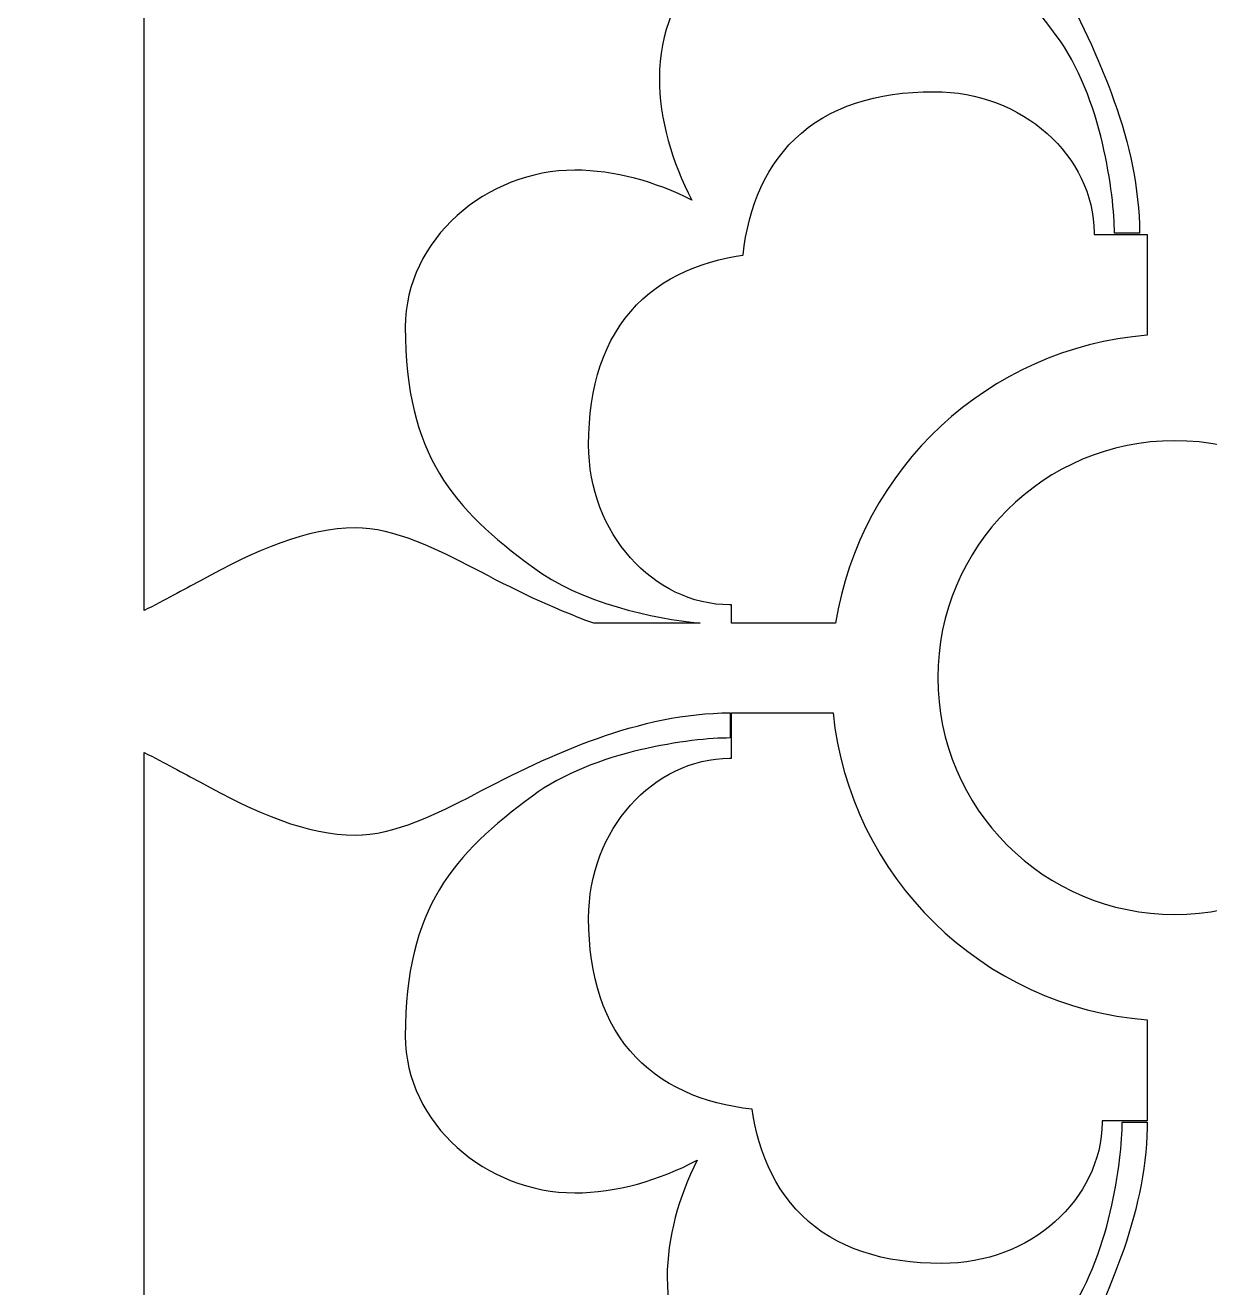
# Model space of a CAD drawing. Header units: centimetres. Extents: x -9.9 to 7.5, y -9.5 to 6.6.
# Drawn here: x 5.596 to 6.441, y -7.767 to -6.866 of the extents above; entities that cross this region are included whole.
import ezdxf

# ---------------------------------------------------------------- set-up
doc = ezdxf.new("R2010")
doc.units = ezdxf.units.CM
doc.header["$MEASUREMENT"] = 0
doc.layers.add('layer 1', color=7, linetype='Continuous')

msp = doc.modelspace()

# ---------------------------------------------------------------- linework, layer by layer
at = {"layer": 'layer 1', "color": 242}
for points, knots in [([(-0.77341, -9.47414), (-0.77341, -9.47414), (-0.77341, 6.55374), (-0.77341, 6.55374), (-0.77341, 6.55374), (-0.77341, 6.55374), (7.53147, 6.55374), (7.53147, 6.55374), (7.53147, 6.55374), (7.53147, 6.55374), (7.53147, -9.47414), (7.53147, -9.47414), (7.53147, -9.47414), (7.53147, -9.47414), (-0.77341, -9.47414), (-0.77341, -9.47414)], [0, 0, 0, 0, 0.2, 0.2, 0.2, 0.2, 0.4, 0.4, 0.4, 0.4, 0.6, 0.6, 0.6, 0.6, 1, 1, 1, 1]), ([(5.68065, -6.10283), (5.68065, -6.10283), (5.68065, -7.28383), (5.68065, -7.28383), (5.68065, -7.28383), (5.69508, -7.27635), (5.70855, -7.26916), (5.72031, -7.26278), (5.72031, -7.26278), (5.76062, -7.24037), (5.79758, -7.22469), (5.83119, -7.22469), (5.83119, -7.22469), (5.85919, -7.22469), (5.89056, -7.24037), (5.91632, -7.25382), (5.91632, -7.25382), (5.94296, -7.26796), (5.97171, -7.2821), (6.00154, -7.2929), (6.00154, -7.2929), (6.00154, -7.2929), (6.07756, -7.2929), (6.07756, -7.2929), (6.07756, -7.2929), (6.0443, -7.2895), (5.99251, -7.27854), (5.95777, -7.25269), (5.95777, -7.25269), (5.90175, -7.21125), (5.86704, -7.17318), (5.86704, -7.08131), (5.86704, -7.08131), (5.86704, -7.01858), (5.92527, -6.96931), (5.98801, -6.96931), (5.98801, -6.96931), (6.0164, -6.96931), (6.0457, -6.97757), (6.07166, -6.99066), (6.07166, -6.99066), (6.05747, -6.9638), (6.04841, -6.93306), (6.04841, -6.90332), (6.04841, -6.90332), (6.04841, -6.84057), (6.09768, -6.78234), (6.16041, -6.78234), (6.16041, -6.78234), (6.25228, -6.78234), (6.29034, -6.81706), (6.33179, -6.87307), (6.33179, -6.87307), (6.36427, -6.91674), (6.37324, -6.98732), (6.37324, -7.01421), (6.37324, -7.01421), (6.37324, -7.01421), (6.39116, -7.01421), (6.39116, -7.01421), (6.39116, -7.01421), (6.39116, -6.95035), (6.36204, -6.88651), (6.33291, -6.83163), (6.33291, -6.83163), (6.31946, -6.80587), (6.30379, -6.7745), (6.30379, -6.74649), (6.30379, -6.74649), (6.30379, -6.72654), (6.30931, -6.70542), (6.31848, -6.68311), (6.31848, -6.68311), (6.31271, -6.66622), (6.30939, -6.65003), (6.30939, -6.63456), (6.30939, -6.63456), (6.30939, -6.60655), (6.32506, -6.57518), (6.33852, -6.54942), (6.33852, -6.54942), (6.36706, -6.49566), (6.39557, -6.4333), (6.39672, -6.37075), (6.39672, -6.37075), (6.39672, -6.37075), (6.39672, -6.36684), (6.39672, -6.36684), (6.39672, -6.36684), (6.39672, -6.36684), (6.37884, -6.36684), (6.37884, -6.36684), (6.37884, -6.36684), (6.37884, -6.39373), (6.36988, -6.46431), (6.33739, -6.50798), (6.33739, -6.50798), (6.29595, -6.564), (6.25787, -6.59871), (6.16601, -6.59871), (6.16601, -6.59871), (6.10328, -6.59871), (6.054, -6.54048), (6.054, -6.47773), (6.054, -6.47773), (6.054, -6.44935), (6.06227, -6.42004), (6.07536, -6.39408), (6.07536, -6.39408), (6.0485, -6.40827), (6.01775, -6.41734), (5.98801, -6.41734), (5.98801, -6.41734), (5.92527, -6.41734), (5.86704, -6.36806), (5.86704, -6.30534), (5.86704, -6.30534), (5.86704, -6.21347), (5.90175, -6.1754), (5.95777, -6.13396), (5.95777, -6.13396), (6.00144, -6.10147), (6.07201, -6.0925), (6.0989, -6.0925), (6.0989, -6.0925), (6.0989, -6.0925), (6.0989, -6.07458), (6.0989, -6.07458), (6.0989, -6.07458), (6.03504, -6.07458), (5.97121, -6.10371), (5.91632, -6.13284), (5.91632, -6.13284), (5.89056, -6.14628), (5.85919, -6.16196), (5.83119, -6.16196), (5.83119, -6.16196), (5.79758, -6.16196), (5.76062, -6.14628), (5.72031, -6.12387), (5.72031, -6.12387), (5.70855, -6.11749), (5.69508, -6.11031), (5.68065, -6.10283)], [0, 0, 0, 0, 0.027027, 0.027027, 0.027027, 0.027027, 0.054054, 0.054054, 0.054054, 0.054054, 0.081081, 0.081081, 0.081081, 0.081081, 0.108108, 0.108108, 0.108108, 0.108108, 0.135135, 0.135135, 0.135135, 0.135135, 0.162162, 0.162162, 0.162162, 0.162162, 0.189189, 0.189189, 0.189189, 0.189189, 0.216216, 0.216216, 0.216216, 0.216216, 0.243243, 0.243243, 0.243243, 0.243243, 0.27027, 0.27027, 0.27027, 0.27027, 0.297297, 0.297297, 0.297297, 0.297297, 0.324324, 0.324324, 0.324324, 0.324324, 0.351351, 0.351351, 0.351351, 0.351351, 0.378378, 0.378378, 0.378378, 0.378378, 0.405405, 0.405405, 0.405405, 0.405405, 0.432432, 0.432432, 0.432432, 0.432432, 0.459459, 0.459459, 0.459459, 0.459459, 0.486486, 0.486486, 0.486486, 0.486486, 0.513514, 0.513514, 0.513514, 0.513514, 0.540541, 0.540541, 0.540541, 0.540541, 0.567568, 0.567568, 0.567568, 0.567568, 0.594595, 0.594595, 0.594595, 0.594595, 0.621622, 0.621622, 0.621622, 0.621622, 0.648649, 0.648649, 0.648649, 0.648649, 0.675676, 0.675676, 0.675676, 0.675676, 0.702703, 0.702703, 0.702703, 0.702703, 0.72973, 0.72973, 0.72973, 0.72973, 0.756757, 0.756757, 0.756757, 0.756757, 0.783784, 0.783784, 0.783784, 0.783784, 0.810811, 0.810811, 0.810811, 0.810811, 0.837838, 0.837838, 0.837838, 0.837838, 0.864865, 0.864865, 0.864865, 0.864865, 0.891892, 0.891892, 0.891892, 0.891892, 0.918919, 0.918919, 0.918919, 0.918919, 0.945946, 0.945946, 0.945946, 0.945946, 1, 1, 1, 1]), ([(6.09988, -7.2929), (6.09988, -7.2929), (6.17419, -7.2929), (6.17419, -7.2929), (6.17419, -7.2929), (6.19177, -7.18223), (6.28341, -7.0962), (6.39672, -7.08721), (6.39672, -7.08721), (6.39672, -7.08721), (6.39672, -7.01518), (6.39672, -7.01518), (6.39672, -7.01518), (6.39672, -7.01518), (6.3588, -7.01518), (6.3588, -7.01518), (6.3588, -7.01518), (6.3588, -7.01518), (6.3588, -7.01381), (6.3588, -7.01381), (6.3588, -7.01381), (6.3588, -7.01381), (6.35866, -7.00908), (6.35866, -7.00908), (6.35866, -7.00908), (6.35866, -7.00908), (6.3582, -7.00401), (6.3582, -7.00401), (6.3582, -7.00401), (6.3582, -7.00401), (6.35745, -6.99899), (6.35745, -6.99899), (6.35745, -6.99899), (6.35745, -6.99899), (6.35642, -6.99403), (6.35642, -6.99403), (6.35642, -6.99403), (6.35642, -6.99403), (6.35511, -6.98917), (6.35511, -6.98917), (6.35511, -6.98917), (6.35511, -6.98917), (6.35354, -6.98439), (6.35354, -6.98439), (6.35354, -6.98439), (6.35354, -6.98439), (6.35171, -6.97971), (6.35171, -6.97971), (6.35171, -6.97971), (6.35171, -6.97971), (6.34964, -6.97513), (6.34964, -6.97513), (6.34964, -6.97513), (6.34964, -6.97513), (6.34733, -6.97066), (6.34733, -6.97066), (6.34733, -6.97066), (6.34733, -6.97066), (6.3448, -6.96632), (6.3448, -6.96632), (6.3448, -6.96632), (6.3448, -6.96632), (6.34205, -6.9621), (6.34205, -6.9621), (6.34205, -6.9621), (6.34205, -6.9621), (6.33909, -6.95801), (6.33909, -6.95801), (6.33909, -6.95801), (6.33909, -6.95801), (6.33592, -6.95406), (6.33592, -6.95406), (6.33592, -6.95406), (6.33592, -6.95406), (6.33255, -6.95025), (6.33255, -6.95025), (6.33255, -6.95025), (6.33255, -6.95025), (6.32899, -6.94659), (6.32899, -6.94659), (6.32899, -6.94659), (6.32899, -6.94659), (6.32524, -6.94307), (6.32524, -6.94307), (6.32524, -6.94307), (6.32524, -6.94307), (6.3213, -6.93973), (6.3213, -6.93973), (6.3213, -6.93973), (6.3213, -6.93973), (6.3172, -6.93654), (6.3172, -6.93654), (6.3172, -6.93654), (6.3172, -6.93654), (6.31292, -6.93353), (6.31292, -6.93353), (6.31292, -6.93353), (6.31292, -6.93353), (6.30848, -6.9307), (6.30848, -6.9307), (6.30848, -6.9307), (6.30848, -6.9307), (6.30388, -6.92806), (6.30388, -6.92806), (6.30388, -6.92806), (6.30388, -6.92806), (6.29912, -6.92561), (6.29912, -6.92561), (6.29912, -6.92561), (6.29912, -6.92561), (6.29422, -6.92335), (6.29422, -6.92335), (6.29422, -6.92335), (6.29422, -6.92335), (6.28917, -6.9213), (6.28917, -6.9213), (6.28917, -6.9213), (6.28917, -6.9213), (6.28398, -6.91947), (6.28398, -6.91947), (6.28398, -6.91947), (6.28398, -6.91947), (6.27867, -6.91786), (6.27867, -6.91786), (6.27867, -6.91786), (6.27867, -6.91786), (6.27323, -6.91648), (6.27323, -6.91648), (6.27323, -6.91648), (6.27323, -6.91648), (6.26768, -6.91533), (6.26768, -6.91533), (6.26768, -6.91533), (6.26768, -6.91533), (6.26201, -6.91443), (6.26201, -6.91443), (6.26201, -6.91443), (6.26201, -6.91443), (6.25624, -6.91378), (6.25624, -6.91378), (6.25624, -6.91378), (6.25624, -6.91378), (6.25038, -6.91339), (6.25038, -6.91339), (6.25038, -6.91339), (6.25038, -6.91339), (6.24451, -6.91325), (6.24451, -6.91325), (6.24451, -6.91325), (6.24451, -6.91325), (6.23677, -6.91338), (6.23677, -6.91338), (6.23677, -6.91338), (6.23677, -6.91338), (6.22931, -6.91375), (6.22931, -6.91375), (6.22931, -6.91375), (6.22931, -6.91375), (6.22204, -6.91438), (6.22204, -6.91438), (6.22204, -6.91438), (6.22204, -6.91438), (6.21495, -6.91525), (6.21495, -6.91525), (6.21495, -6.91525), (6.21495, -6.91525), (6.20805, -6.91639), (6.20805, -6.91639), (6.20805, -6.91639), (6.20805, -6.91639), (6.20133, -6.9178), (6.20133, -6.9178), (6.20133, -6.9178), (6.20133, -6.9178), (6.19479, -6.91947), (6.19479, -6.91947), (6.19479, -6.91947), (6.19479, -6.91947), (6.18845, -6.92141), (6.18845, -6.92141), (6.18845, -6.92141), (6.18845, -6.92141), (6.18229, -6.92363), (6.18229, -6.92363), (6.18229, -6.92363), (6.18229, -6.92363), (6.17633, -6.92614), (6.17633, -6.92614), (6.17633, -6.92614), (6.17633, -6.92614), (6.17058, -6.92892), (6.17058, -6.92892), (6.17058, -6.92892), (6.17058, -6.92892), (6.16504, -6.93198), (6.16504, -6.93198), (6.16504, -6.93198), (6.16504, -6.93198), (6.15973, -6.93532), (6.15973, -6.93532), (6.15973, -6.93532), (6.15973, -6.93532), (6.15465, -6.93893), (6.15465, -6.93893), (6.15465, -6.93893), (6.15465, -6.93893), (6.14982, -6.94281), (6.14982, -6.94281), (6.14982, -6.94281), (6.14982, -6.94281), (6.14526, -6.94693), (6.14526, -6.94693), (6.14526, -6.94693), (6.14526, -6.94693), (6.14095, -6.9513), (6.14095, -6.9513), (6.14095, -6.9513), (6.14095, -6.9513), (6.13692, -6.95588), (6.13692, -6.95588), (6.13692, -6.95588), (6.13692, -6.95588), (6.13316, -6.96068), (6.13316, -6.96068), (6.13316, -6.96068), (6.13316, -6.96068), (6.12969, -6.96567), (6.12969, -6.96567), (6.12969, -6.96567), (6.12969, -6.96567), (6.12649, -6.97083), (6.12649, -6.97083), (6.12649, -6.97083), (6.12649, -6.97083), (6.12356, -6.97616), (6.12356, -6.97616), (6.12356, -6.97616), (6.12356, -6.97616), (6.1209, -6.98163), (6.1209, -6.98163), (6.1209, -6.98163), (6.1209, -6.98163), (6.1185, -6.98724), (6.1185, -6.98724), (6.1185, -6.98724), (6.1185, -6.98724), (6.11634, -6.99297), (6.11634, -6.99297), (6.11634, -6.99297), (6.11634, -6.99297), (6.11443, -6.99883), (6.11443, -6.99883), (6.11443, -6.99883), (6.11443, -6.99883), (6.11274, -7.0048), (6.11274, -7.0048), (6.11274, -7.0048), (6.11274, -7.0048), (6.11128, -7.01088), (6.11128, -7.01088), (6.11128, -7.01088), (6.11128, -7.01088), (6.11003, -7.01706), (6.11003, -7.01706), (6.11003, -7.01706), (6.11003, -7.01706), (6.10898, -7.02335), (6.10898, -7.02335), (6.10898, -7.02335), (6.10898, -7.02335), (6.10813, -7.02973), (6.10813, -7.02973), (6.10813, -7.02973), (6.10813, -7.02973), (6.10811, -7.02992), (6.10811, -7.02992), (6.10811, -7.02992), (6.10811, -7.02992), (6.1033, -7.03068), (6.1033, -7.03068), (6.1033, -7.03068), (6.1033, -7.03068), (6.09704, -7.03189), (6.09704, -7.03189), (6.09704, -7.03189), (6.09704, -7.03189), (6.09088, -7.03331), (6.09088, -7.03331), (6.09088, -7.03331), (6.09088, -7.03331), (6.08484, -7.03496), (6.08484, -7.03496), (6.08484, -7.03496), (6.08484, -7.03496), (6.07891, -7.03684), (6.07891, -7.03684), (6.07891, -7.03684), (6.07891, -7.03684), (6.0731, -7.03896), (6.0731, -7.03896), (6.0731, -7.03896), (6.0731, -7.03896), (6.06741, -7.04133), (6.06741, -7.04133), (6.06741, -7.04133), (6.06741, -7.04133), (6.06186, -7.04396), (6.06186, -7.04396), (6.06186, -7.04396), (6.06186, -7.04396), (6.05647, -7.04686), (6.05647, -7.04686), (6.05647, -7.04686), (6.05647, -7.04686), (6.05123, -7.05004), (6.05123, -7.05004), (6.05123, -7.05004), (6.05123, -7.05004), (6.04617, -7.0535), (6.04617, -7.0535), (6.04617, -7.0535), (6.04617, -7.0535), (6.0413, -7.05724), (6.0413, -7.05724), (6.0413, -7.05724), (6.0413, -7.05724), (6.03664, -7.06126), (6.03664, -7.06126), (6.03664, -7.06126), (6.03664, -7.06126), (6.03221, -7.06556), (6.03221, -7.06556), (6.03221, -7.06556), (6.03221, -7.06556), (6.02801, -7.07013), (6.02801, -7.07013), (6.02801, -7.07013), (6.02801, -7.07013), (6.02407, -7.07497), (6.02407, -7.07497), (6.02407, -7.07497), (6.02407, -7.07497), (6.0204, -7.08006), (6.0204, -7.08006), (6.0204, -7.08006), (6.0204, -7.08006), (6.017, -7.08539), (6.017, -7.08539), (6.017, -7.08539), (6.017, -7.08539), (6.01388, -7.09096), (6.01388, -7.09096), (6.01388, -7.09096), (6.01388, -7.09096), (6.01105, -7.09674), (6.01105, -7.09674), (6.01105, -7.09674), (6.01105, -7.09674), (6.00851, -7.10274), (6.00851, -7.10274), (6.00851, -7.10274), (6.00851, -7.10274), (6.00625, -7.10893), (6.00625, -7.10893), (6.00625, -7.10893), (6.00625, -7.10893), (6.00427, -7.11532), (6.00427, -7.11532), (6.00427, -7.11532), (6.00427, -7.11532), (6.00257, -7.1219), (6.00257, -7.1219), (6.00257, -7.1219), (6.00257, -7.1219), (6.00114, -7.12867), (6.00114, -7.12867), (6.00114, -7.12867), (6.00114, -7.12867), (5.99998, -7.13562), (5.99998, -7.13562), (5.99998, -7.13562), (5.99998, -7.13562), (5.99909, -7.14276), (5.99909, -7.14276), (5.99909, -7.14276), (5.99909, -7.14276), (5.99845, -7.15009), (5.99845, -7.15009), (5.99845, -7.15009), (5.99845, -7.15009), (5.99807, -7.15761), (5.99807, -7.15761), (5.99807, -7.15761), (5.99807, -7.15761), (5.99795, -7.16541), (5.99795, -7.16541), (5.99795, -7.16541), (5.99795, -7.16541), (5.99808, -7.17128), (5.99808, -7.17128), (5.99808, -7.17128), (5.99808, -7.17128), (5.99848, -7.17714), (5.99848, -7.17714), (5.99848, -7.17714), (5.99848, -7.17714), (5.99913, -7.18291), (5.99913, -7.18291), (5.99913, -7.18291), (5.99913, -7.18291), (6.00003, -7.18857), (6.00003, -7.18857), (6.00003, -7.18857), (6.00003, -7.18857), (6.00117, -7.19413), (6.00117, -7.19413), (6.00117, -7.19413), (6.00117, -7.19413), (6.00255, -7.19958), (6.00255, -7.19958), (6.00255, -7.19958), (6.00255, -7.19958), (6.00417, -7.20489), (6.00417, -7.20489), (6.00417, -7.20489), (6.00417, -7.20489), (6.006, -7.21008), (6.006, -7.21008), (6.006, -7.21008), (6.006, -7.21008), (6.00804, -7.21512), (6.00804, -7.21512), (6.00804, -7.21512), (6.00804, -7.21512), (6.01029, -7.22003), (6.01029, -7.22003), (6.01029, -7.22003), (6.01029, -7.22003), (6.01275, -7.22478), (6.01275, -7.22478), (6.01275, -7.22478), (6.01275, -7.22478), (6.01539, -7.22939), (6.01539, -7.22939), (6.01539, -7.22939), (6.01539, -7.22939), (6.01822, -7.23383), (6.01822, -7.23383), (6.01822, -7.23383), (6.01822, -7.23383), (6.02124, -7.23811), (6.02124, -7.23811), (6.02124, -7.23811), (6.02124, -7.23811), (6.02442, -7.24222), (6.02442, -7.24222), (6.02442, -7.24222), (6.02442, -7.24222), (6.02777, -7.24615), (6.02777, -7.24615), (6.02777, -7.24615), (6.02777, -7.24615), (6.03127, -7.2499), (6.03127, -7.2499), (6.03127, -7.2499), (6.03127, -7.2499), (6.03493, -7.25346), (6.03493, -7.25346), (6.03493, -7.25346), (6.03493, -7.25346), (6.03875, -7.25683), (6.03875, -7.25683), (6.03875, -7.25683), (6.03875, -7.25683), (6.0427, -7.26), (6.0427, -7.26), (6.0427, -7.26), (6.0427, -7.26), (6.04679, -7.26297), (6.04679, -7.26297), (6.04679, -7.26297), (6.04679, -7.26297), (6.05101, -7.26572), (6.05101, -7.26572), (6.05101, -7.26572), (6.05101, -7.26572), (6.05536, -7.26826), (6.05536, -7.26826), (6.05536, -7.26826), (6.05536, -7.26826), (6.05982, -7.27056), (6.05982, -7.27056), (6.05982, -7.27056), (6.05982, -7.27056), (6.06439, -7.27263), (6.06439, -7.27263), (6.06439, -7.27263), (6.06439, -7.27263), (6.06907, -7.27445), (6.06907, -7.27445), (6.06907, -7.27445), (6.06907, -7.27445), (6.07386, -7.27603), (6.07386, -7.27603), (6.07386, -7.27603), (6.07386, -7.27603), (6.07873, -7.27733), (6.07873, -7.27733), (6.07873, -7.27733), (6.07873, -7.27733), (6.08368, -7.27837), (6.08368, -7.27837), (6.08368, -7.27837), (6.08368, -7.27837), (6.0887, -7.27912), (6.0887, -7.27912), (6.0887, -7.27912), (6.0887, -7.27912), (6.09378, -7.27958), (6.09378, -7.27958), (6.09378, -7.27958), (6.09378, -7.27958), (6.09851, -7.27972), (6.09851, -7.27972), (6.09851, -7.27972), (6.09851, -7.27972), (6.09988, -7.27972), (6.09988, -7.27972), (6.09988, -7.27972), (6.09988, -7.27972), (6.09988, -7.2929), (6.09988, -7.2929)], [0, 0, 0, 0, 0.007463, 0.007463, 0.007463, 0.007463, 0.014925, 0.014925, 0.014925, 0.014925, 0.022388, 0.022388, 0.022388, 0.022388, 0.029851, 0.029851, 0.029851, 0.029851, 0.037313, 0.037313, 0.037313, 0.037313, 0.044776, 0.044776, 0.044776, 0.044776, 0.052239, 0.052239, 0.052239, 0.052239, 0.059701, 0.059701, 0.059701, 0.059701, 0.067164, 0.067164, 0.067164, 0.067164, 0.074627, 0.074627, 0.074627, 0.074627, 0.08209, 0.08209, 0.08209, 0.08209, 0.089552, 0.089552, 0.089552, 0.089552, 0.097015, 0.097015, 0.097015, 0.097015, 0.104478, 0.104478, 0.104478, 0.104478, 0.11194, 0.11194, 0.11194, 0.11194, 0.119403, 0.119403, 0.119403, 0.119403, 0.126866, 0.126866, 0.126866, 0.126866, 0.134328, 0.134328, 0.134328, 0.134328, 0.141791, 0.141791, 0.141791, 0.141791, 0.149254, 0.149254, 0.149254, 0.149254, 0.156716, 0.156716, 0.156716, 0.156716, 0.164179, 0.164179, 0.164179, 0.164179, 0.171642, 0.171642, 0.171642, 0.171642, 0.179104, 0.179104, 0.179104, 0.179104, 0.186567, 0.186567, 0.186567, 0.186567, 0.19403, 0.19403, 0.19403, 0.19403, 0.201493, 0.201493, 0.201493, 0.201493, 0.208955, 0.208955, 0.208955, 0.208955, 0.216418, 0.216418, 0.216418, 0.216418, 0.223881, 0.223881, 0.223881, 0.223881, 0.231343, 0.231343, 0.231343, 0.231343, 0.238806, 0.238806, 0.238806, 0.238806, 0.246269, 0.246269, 0.246269, 0.246269, 0.253731, 0.253731, 0.253731, 0.253731, 0.261194, 0.261194, 0.261194, 0.261194, 0.268657, 0.268657, 0.268657, 0.268657, 0.276119, 0.276119, 0.276119, 0.276119, 0.283582, 0.283582, 0.283582, 0.283582, 0.291045, 0.291045, 0.291045, 0.291045, 0.298507, 0.298507, 0.298507, 0.298507, 0.30597, 0.30597, 0.30597, 0.30597, 0.313433, 0.313433, 0.313433, 0.313433, 0.320896, 0.320896, 0.320896, 0.320896, 0.328358, 0.328358, 0.328358, 0.328358, 0.335821, 0.335821, 0.335821, 0.335821, 0.343284, 0.343284, 0.343284, 0.343284, 0.350746, 0.350746, 0.350746, 0.350746, 0.358209, 0.358209, 0.358209, 0.358209, 0.365672, 0.365672, 0.365672, 0.365672, 0.373134, 0.373134, 0.373134, 0.373134, 0.380597, 0.380597, 0.380597, 0.380597, 0.38806, 0.38806, 0.38806, 0.38806, 0.395522, 0.395522, 0.395522, 0.395522, 0.402985, 0.402985, 0.402985, 0.402985, 0.410448, 0.410448, 0.410448, 0.410448, 0.41791, 0.41791, 0.41791, 0.41791, 0.425373, 0.425373, 0.425373, 0.425373, 0.432836, 0.432836, 0.432836, 0.432836, 0.440299, 0.440299, 0.440299, 0.440299, 0.447761, 0.447761, 0.447761, 0.447761, 0.455224, 0.455224, 0.455224, 0.455224, 0.462687, 0.462687, 0.462687, 0.462687, 0.470149, 0.470149, 0.470149, 0.470149, 0.477612, 0.477612, 0.477612, 0.477612, 0.485075, 0.485075, 0.485075, 0.485075, 0.492537, 0.492537, 0.492537, 0.492537, 0.5, 0.5, 0.5, 0.5, 0.507463, 0.507463, 0.507463, 0.507463, 0.514925, 0.514925, 0.514925, 0.514925, 0.522388, 0.522388, 0.522388, 0.522388, 0.529851, 0.529851, 0.529851, 0.529851, 0.537313, 0.537313, 0.537313, 0.537313, 0.544776, 0.544776, 0.544776, 0.544776, 0.552239, 0.552239, 0.552239, 0.552239, 0.559701, 0.559701, 0.559701, 0.559701, 0.567164, 0.567164, 0.567164, 0.567164, 0.574627, 0.574627, 0.574627, 0.574627, 0.58209, 0.58209, 0.58209, 0.58209, 0.589552, 0.589552, 0.589552, 0.589552, 0.597015, 0.597015, 0.597015, 0.597015, 0.604478, 0.604478, 0.604478, 0.604478, 0.61194, 0.61194, 0.61194, 0.61194, 0.619403, 0.619403, 0.619403, 0.619403, 0.626866, 0.626866, 0.626866, 0.626866, 0.634328, 0.634328, 0.634328, 0.634328, 0.641791, 0.641791, 0.641791, 0.641791, 0.649254, 0.649254, 0.649254, 0.649254, 0.656716, 0.656716, 0.656716, 0.656716, 0.664179, 0.664179, 0.664179, 0.664179, 0.671642, 0.671642, 0.671642, 0.671642, 0.679104, 0.679104, 0.679104, 0.679104, 0.686567, 0.686567, 0.686567, 0.686567, 0.69403, 0.69403, 0.69403, 0.69403, 0.701493, 0.701493, 0.701493, 0.701493, 0.708955, 0.708955, 0.708955, 0.708955, 0.716418, 0.716418, 0.716418, 0.716418, 0.723881, 0.723881, 0.723881, 0.723881, 0.731343, 0.731343, 0.731343, 0.731343, 0.738806, 0.738806, 0.738806, 0.738806, 0.746269, 0.746269, 0.746269, 0.746269, 0.753731, 0.753731, 0.753731, 0.753731, 0.761194, 0.761194, 0.761194, 0.761194, 0.768657, 0.768657, 0.768657, 0.768657, 0.776119, 0.776119, 0.776119, 0.776119, 0.783582, 0.783582, 0.783582, 0.783582, 0.791045, 0.791045, 0.791045, 0.791045, 0.798507, 0.798507, 0.798507, 0.798507, 0.80597, 0.80597, 0.80597, 0.80597, 0.813433, 0.813433, 0.813433, 0.813433, 0.820896, 0.820896, 0.820896, 0.820896, 0.828358, 0.828358, 0.828358, 0.828358, 0.835821, 0.835821, 0.835821, 0.835821, 0.843284, 0.843284, 0.843284, 0.843284, 0.850746, 0.850746, 0.850746, 0.850746, 0.858209, 0.858209, 0.858209, 0.858209, 0.865672, 0.865672, 0.865672, 0.865672, 0.873134, 0.873134, 0.873134, 0.873134, 0.880597, 0.880597, 0.880597, 0.880597, 0.88806, 0.88806, 0.88806, 0.88806, 0.895522, 0.895522, 0.895522, 0.895522, 0.902985, 0.902985, 0.902985, 0.902985, 0.910448, 0.910448, 0.910448, 0.910448, 0.91791, 0.91791, 0.91791, 0.91791, 0.925373, 0.925373, 0.925373, 0.925373, 0.932836, 0.932836, 0.932836, 0.932836, 0.940299, 0.940299, 0.940299, 0.940299, 0.947761, 0.947761, 0.947761, 0.947761, 0.955224, 0.955224, 0.955224, 0.955224, 0.962687, 0.962687, 0.962687, 0.962687, 0.970149, 0.970149, 0.970149, 0.970149, 0.977612, 0.977612, 0.977612, 0.977612, 0.985075, 0.985075, 0.985075, 0.985075, 1, 1, 1, 1]), ([(6.2472, -7.33167), (6.2472, -7.23825), (6.32295, -7.1625), (6.41636, -7.1625), (6.41636, -7.1625), (6.50978, -7.1625), (6.58553, -7.23825), (6.58553, -7.33167), (6.58553, -7.33167), (6.58553, -7.42508), (6.50978, -7.50083), (6.41636, -7.50083), (6.41636, -7.50083), (6.32295, -7.50083), (6.2472, -7.42508), (6.2472, -7.33167)], [0, 0, 0, 0, 0.2, 0.2, 0.2, 0.2, 0.4, 0.4, 0.4, 0.4, 0.6, 0.6, 0.6, 0.6, 1, 1, 1, 1]), ([(5.68065, -7.38511), (5.68065, -7.38511), (5.68065, -8.56612), (5.68065, -8.56612), (5.68065, -8.56612), (5.69508, -8.55864), (5.70855, -8.55145), (5.72031, -8.54507), (5.72031, -8.54507), (5.76062, -8.52265), (5.79758, -8.50698), (5.83119, -8.50698), (5.83119, -8.50698), (5.85919, -8.50698), (5.89056, -8.52265), (5.91632, -8.53611), (5.91632, -8.53611), (5.94296, -8.55025), (5.97171, -8.56438), (6.00154, -8.57519), (6.00154, -8.57519), (6.00154, -8.57519), (6.07756, -8.57519), (6.07756, -8.57519), (6.07756, -8.57519), (6.0443, -8.57179), (5.99251, -8.56083), (5.95777, -8.53498), (5.95777, -8.53498), (5.90175, -8.49354), (5.86704, -8.45547), (5.86704, -8.3636), (5.86704, -8.3636), (5.86704, -8.30087), (5.92527, -8.25159), (5.98801, -8.25159), (5.98801, -8.25159), (6.0164, -8.25159), (6.0457, -8.25986), (6.07166, -8.27295), (6.07166, -8.27295), (6.05747, -8.24609), (6.04841, -8.21534), (6.04841, -8.1856), (6.04841, -8.1856), (6.04841, -8.12286), (6.09768, -8.06463), (6.16041, -8.06463), (6.16041, -8.06463), (6.25228, -8.06463), (6.29034, -8.09934), (6.33179, -8.15536), (6.33179, -8.15536), (6.36427, -8.19903), (6.37324, -8.2696), (6.37324, -8.29649), (6.37324, -8.29649), (6.37324, -8.29649), (6.39116, -8.29649), (6.39116, -8.29649), (6.39116, -8.29649), (6.39116, -8.23263), (6.36204, -8.1688), (6.33291, -8.11391), (6.33291, -8.11391), (6.31946, -8.08815), (6.30379, -8.05678), (6.30379, -8.02878), (6.30379, -8.02878), (6.30379, -8.00883), (6.30931, -7.9877), (6.31848, -7.9654), (6.31848, -7.9654), (6.31271, -7.9485), (6.30939, -7.93232), (6.30939, -7.91684), (6.30939, -7.91684), (6.30939, -7.88884), (6.32506, -7.85747), (6.33852, -7.83171), (6.33852, -7.83171), (6.36706, -7.77794), (6.39557, -7.71559), (6.39672, -7.65303), (6.39672, -7.65303), (6.39672, -7.65303), (6.39672, -7.64913), (6.39672, -7.64913), (6.39672, -7.64913), (6.39672, -7.64913), (6.37884, -7.64913), (6.37884, -7.64913), (6.37884, -7.64913), (6.37884, -7.67602), (6.36988, -7.74659), (6.33739, -7.79026), (6.33739, -7.79026), (6.29595, -7.84628), (6.25787, -7.88099), (6.16601, -7.88099), (6.16601, -7.88099), (6.10328, -7.88099), (6.054, -7.82276), (6.054, -7.76002), (6.054, -7.76002), (6.054, -7.73163), (6.06227, -7.70233), (6.07536, -7.67637), (6.07536, -7.67637), (6.0485, -7.69056), (6.01775, -7.69963), (5.98801, -7.69963), (5.98801, -7.69963), (5.92527, -7.69963), (5.86704, -7.65035), (5.86704, -7.58762), (5.86704, -7.58762), (5.86704, -7.49575), (5.90175, -7.45769), (5.95777, -7.41624), (5.95777, -7.41624), (6.00144, -7.38376), (6.07201, -7.37479), (6.0989, -7.37479), (6.0989, -7.37479), (6.0989, -7.37479), (6.0989, -7.35687), (6.0989, -7.35687), (6.0989, -7.35687), (6.03504, -7.35687), (5.97121, -7.38599), (5.91632, -7.41512), (5.91632, -7.41512), (5.89056, -7.42857), (5.85919, -7.44424), (5.83119, -7.44424), (5.83119, -7.44424), (5.79758, -7.44424), (5.76062, -7.42857), (5.72031, -7.40615), (5.72031, -7.40615), (5.70855, -7.39977), (5.69508, -7.39259), (5.68065, -7.38511)], [0, 0, 0, 0, 0.027027, 0.027027, 0.027027, 0.027027, 0.054054, 0.054054, 0.054054, 0.054054, 0.081081, 0.081081, 0.081081, 0.081081, 0.108108, 0.108108, 0.108108, 0.108108, 0.135135, 0.135135, 0.135135, 0.135135, 0.162162, 0.162162, 0.162162, 0.162162, 0.189189, 0.189189, 0.189189, 0.189189, 0.216216, 0.216216, 0.216216, 0.216216, 0.243243, 0.243243, 0.243243, 0.243243, 0.27027, 0.27027, 0.27027, 0.27027, 0.297297, 0.297297, 0.297297, 0.297297, 0.324324, 0.324324, 0.324324, 0.324324, 0.351351, 0.351351, 0.351351, 0.351351, 0.378378, 0.378378, 0.378378, 0.378378, 0.405405, 0.405405, 0.405405, 0.405405, 0.432432, 0.432432, 0.432432, 0.432432, 0.459459, 0.459459, 0.459459, 0.459459, 0.486486, 0.486486, 0.486486, 0.486486, 0.513514, 0.513514, 0.513514, 0.513514, 0.540541, 0.540541, 0.540541, 0.540541, 0.567568, 0.567568, 0.567568, 0.567568, 0.594595, 0.594595, 0.594595, 0.594595, 0.621622, 0.621622, 0.621622, 0.621622, 0.648649, 0.648649, 0.648649, 0.648649, 0.675676, 0.675676, 0.675676, 0.675676, 0.702703, 0.702703, 0.702703, 0.702703, 0.72973, 0.72973, 0.72973, 0.72973, 0.756757, 0.756757, 0.756757, 0.756757, 0.783784, 0.783784, 0.783784, 0.783784, 0.810811, 0.810811, 0.810811, 0.810811, 0.837838, 0.837838, 0.837838, 0.837838, 0.864865, 0.864865, 0.864865, 0.864865, 0.891892, 0.891892, 0.891892, 0.891892, 0.918919, 0.918919, 0.918919, 0.918919, 0.945946, 0.945946, 0.945946, 0.945946, 1, 1, 1, 1]), ([(6.17241, -7.35686), (6.17241, -7.35686), (6.09988, -7.35686), (6.09988, -7.35686), (6.09988, -7.35686), (6.09988, -7.35686), (6.09988, -7.38923), (6.09988, -7.38923), (6.09988, -7.38923), (6.09988, -7.38923), (6.09851, -7.38923), (6.09851, -7.38923), (6.09851, -7.38923), (6.09851, -7.38923), (6.09378, -7.38937), (6.09378, -7.38937), (6.09378, -7.38937), (6.09378, -7.38937), (6.0887, -7.38983), (6.0887, -7.38983), (6.0887, -7.38983), (6.0887, -7.38983), (6.08368, -7.39058), (6.08368, -7.39058), (6.08368, -7.39058), (6.08368, -7.39058), (6.07873, -7.39161), (6.07873, -7.39161), (6.07873, -7.39161), (6.07873, -7.39161), (6.07386, -7.39292), (6.07386, -7.39292), (6.07386, -7.39292), (6.07386, -7.39292), (6.06908, -7.39449), (6.06908, -7.39449), (6.06908, -7.39449), (6.06908, -7.39449), (6.0644, -7.39632), (6.0644, -7.39632), (6.0644, -7.39632), (6.0644, -7.39632), (6.05982, -7.39839), (6.05982, -7.39839), (6.05982, -7.39839), (6.05982, -7.39839), (6.05535, -7.40069), (6.05535, -7.40069), (6.05535, -7.40069), (6.05535, -7.40069), (6.05101, -7.40323), (6.05101, -7.40323), (6.05101, -7.40323), (6.05101, -7.40323), (6.04679, -7.40598), (6.04679, -7.40598), (6.04679, -7.40598), (6.04679, -7.40598), (6.0427, -7.40894), (6.0427, -7.40894), (6.0427, -7.40894), (6.0427, -7.40894), (6.03875, -7.41211), (6.03875, -7.41211), (6.03875, -7.41211), (6.03875, -7.41211), (6.03494, -7.41548), (6.03494, -7.41548), (6.03494, -7.41548), (6.03494, -7.41548), (6.03127, -7.41905), (6.03127, -7.41905), (6.03127, -7.41905), (6.03127, -7.41905), (6.02777, -7.42279), (6.02777, -7.42279), (6.02777, -7.42279), (6.02777, -7.42279), (6.02442, -7.42672), (6.02442, -7.42672), (6.02442, -7.42672), (6.02442, -7.42672), (6.02124, -7.43083), (6.02124, -7.43083), (6.02124, -7.43083), (6.02124, -7.43083), (6.01822, -7.43511), (6.01822, -7.43511), (6.01822, -7.43511), (6.01822, -7.43511), (6.01539, -7.43955), (6.01539, -7.43955), (6.01539, -7.43955), (6.01539, -7.43955), (6.01275, -7.44415), (6.01275, -7.44415), (6.01275, -7.44415), (6.01275, -7.44415), (6.01029, -7.44891), (6.01029, -7.44891), (6.01029, -7.44891), (6.01029, -7.44891), (6.00804, -7.45382), (6.00804, -7.45382), (6.00804, -7.45382), (6.00804, -7.45382), (6.006, -7.45886), (6.006, -7.45886), (6.006, -7.45886), (6.006, -7.45886), (6.00416, -7.46404), (6.00416, -7.46404), (6.00416, -7.46404), (6.00416, -7.46404), (6.00255, -7.46936), (6.00255, -7.46936), (6.00255, -7.46936), (6.00255, -7.46936), (6.00117, -7.4748), (6.00117, -7.4748), (6.00117, -7.4748), (6.00117, -7.4748), (6.00003, -7.48036), (6.00003, -7.48036), (6.00003, -7.48036), (6.00003, -7.48036), (5.99913, -7.48602), (5.99913, -7.48602), (5.99913, -7.48602), (5.99913, -7.48602), (5.99848, -7.49179), (5.99848, -7.49179), (5.99848, -7.49179), (5.99848, -7.49179), (5.99808, -7.49765), (5.99808, -7.49765), (5.99808, -7.49765), (5.99808, -7.49765), (5.99795, -7.50352), (5.99795, -7.50352), (5.99795, -7.50352), (5.99795, -7.50352), (5.99807, -7.51126), (5.99807, -7.51126), (5.99807, -7.51126), (5.99807, -7.51126), (5.99844, -7.51872), (5.99844, -7.51872), (5.99844, -7.51872), (5.99844, -7.51872), (5.99907, -7.52599), (5.99907, -7.52599), (5.99907, -7.52599), (5.99907, -7.52599), (5.99995, -7.53308), (5.99995, -7.53308), (5.99995, -7.53308), (5.99995, -7.53308), (6.00108, -7.53998), (6.00108, -7.53998), (6.00108, -7.53998), (6.00108, -7.53998), (6.00249, -7.5467), (6.00249, -7.5467), (6.00249, -7.5467), (6.00249, -7.5467), (6.00416, -7.55324), (6.00416, -7.55324), (6.00416, -7.55324), (6.00416, -7.55324), (6.0061, -7.55958), (6.0061, -7.55958), (6.0061, -7.55958), (6.0061, -7.55958), (6.00832, -7.56574), (6.00832, -7.56574), (6.00832, -7.56574), (6.00832, -7.56574), (6.01083, -7.5717), (6.01083, -7.5717), (6.01083, -7.5717), (6.01083, -7.5717), (6.01361, -7.57745), (6.01361, -7.57745), (6.01361, -7.57745), (6.01361, -7.57745), (6.01667, -7.58299), (6.01667, -7.58299), (6.01667, -7.58299), (6.01667, -7.58299), (6.02001, -7.5883), (6.02001, -7.5883), (6.02001, -7.5883), (6.02001, -7.5883), (6.02362, -7.59338), (6.02362, -7.59338), (6.02362, -7.59338), (6.02362, -7.59338), (6.0275, -7.59821), (6.0275, -7.59821), (6.0275, -7.59821), (6.0275, -7.59821), (6.03162, -7.60277), (6.03162, -7.60277), (6.03162, -7.60277), (6.03162, -7.60277), (6.03598, -7.60708), (6.03598, -7.60708), (6.03598, -7.60708), (6.03598, -7.60708), (6.04057, -7.61111), (6.04057, -7.61111), (6.04057, -7.61111), (6.04057, -7.61111), (6.04537, -7.61486), (6.04537, -7.61486), (6.04537, -7.61486), (6.04537, -7.61486), (6.05036, -7.61834), (6.05036, -7.61834), (6.05036, -7.61834), (6.05036, -7.61834), (6.05552, -7.62154), (6.05552, -7.62154), (6.05552, -7.62154), (6.05552, -7.62154), (6.06084, -7.62447), (6.06084, -7.62447), (6.06084, -7.62447), (6.06084, -7.62447), (6.06632, -7.62713), (6.06632, -7.62713), (6.06632, -7.62713), (6.06632, -7.62713), (6.07193, -7.62953), (6.07193, -7.62953), (6.07193, -7.62953), (6.07193, -7.62953), (6.07766, -7.63169), (6.07766, -7.63169), (6.07766, -7.63169), (6.07766, -7.63169), (6.08352, -7.6336), (6.08352, -7.6336), (6.08352, -7.6336), (6.08352, -7.6336), (6.08949, -7.63529), (6.08949, -7.63529), (6.08949, -7.63529), (6.08949, -7.63529), (6.09557, -7.63675), (6.09557, -7.63675), (6.09557, -7.63675), (6.09557, -7.63675), (6.10175, -7.638), (6.10175, -7.638), (6.10175, -7.638), (6.10175, -7.638), (6.10803, -7.63905), (6.10803, -7.63905), (6.10803, -7.63905), (6.10803, -7.63905), (6.11442, -7.6399), (6.11442, -7.6399), (6.11442, -7.6399), (6.11442, -7.6399), (6.11461, -7.63992), (6.11461, -7.63992), (6.11461, -7.63992), (6.11461, -7.63992), (6.11537, -7.64473), (6.11537, -7.64473), (6.11537, -7.64473), (6.11537, -7.64473), (6.11658, -7.65099), (6.11658, -7.65099), (6.11658, -7.65099), (6.11658, -7.65099), (6.118, -7.65715), (6.118, -7.65715), (6.118, -7.65715), (6.118, -7.65715), (6.11965, -7.66319), (6.11965, -7.66319), (6.11965, -7.66319), (6.11965, -7.66319), (6.12153, -7.66912), (6.12153, -7.66912), (6.12153, -7.66912), (6.12153, -7.66912), (6.12365, -7.67493), (6.12365, -7.67493), (6.12365, -7.67493), (6.12365, -7.67493), (6.12602, -7.68062), (6.12602, -7.68062), (6.12602, -7.68062), (6.12602, -7.68062), (6.12865, -7.68616), (6.12865, -7.68616), (6.12865, -7.68616), (6.12865, -7.68616), (6.13155, -7.69156), (6.13155, -7.69156), (6.13155, -7.69156), (6.13155, -7.69156), (6.13473, -7.6968), (6.13473, -7.6968), (6.13473, -7.6968), (6.13473, -7.6968), (6.13819, -7.70186), (6.13819, -7.70186), (6.13819, -7.70186), (6.13819, -7.70186), (6.14193, -7.70673), (6.14193, -7.70673), (6.14193, -7.70673), (6.14193, -7.70673), (6.14595, -7.71139), (6.14595, -7.71139), (6.14595, -7.71139), (6.14595, -7.71139), (6.15026, -7.71582), (6.15026, -7.71582), (6.15026, -7.71582), (6.15026, -7.71582), (6.15482, -7.72001), (6.15482, -7.72001), (6.15482, -7.72001), (6.15482, -7.72001), (6.15966, -7.72395), (6.15966, -7.72395), (6.15966, -7.72395), (6.15966, -7.72395), (6.16475, -7.72763), (6.16475, -7.72763), (6.16475, -7.72763), (6.16475, -7.72763), (6.17008, -7.73103), (6.17008, -7.73103), (6.17008, -7.73103), (6.17008, -7.73103), (6.17565, -7.73414), (6.17565, -7.73414), (6.17565, -7.73414), (6.17565, -7.73414), (6.18143, -7.73698), (6.18143, -7.73698), (6.18143, -7.73698), (6.18143, -7.73698), (6.18743, -7.73952), (6.18743, -7.73952), (6.18743, -7.73952), (6.18743, -7.73952), (6.19362, -7.74178), (6.19362, -7.74178), (6.19362, -7.74178), (6.19362, -7.74178), (6.20001, -7.74376), (6.20001, -7.74376), (6.20001, -7.74376), (6.20001, -7.74376), (6.20659, -7.74546), (6.20659, -7.74546), (6.20659, -7.74546), (6.20659, -7.74546), (6.21336, -7.74689), (6.21336, -7.74689), (6.21336, -7.74689), (6.21336, -7.74689), (6.22031, -7.74805), (6.22031, -7.74805), (6.22031, -7.74805), (6.22031, -7.74805), (6.22745, -7.74894), (6.22745, -7.74894), (6.22745, -7.74894), (6.22745, -7.74894), (6.23478, -7.74958), (6.23478, -7.74958), (6.23478, -7.74958), (6.23478, -7.74958), (6.2423, -7.74996), (6.2423, -7.74996), (6.2423, -7.74996), (6.2423, -7.74996), (6.25011, -7.75008), (6.25011, -7.75008), (6.25011, -7.75008), (6.25011, -7.75008), (6.25597, -7.74995), (6.25597, -7.74995), (6.25597, -7.74995), (6.25597, -7.74995), (6.26184, -7.74955), (6.26184, -7.74955), (6.26184, -7.74955), (6.26184, -7.74955), (6.2676, -7.7489), (6.2676, -7.7489), (6.2676, -7.7489), (6.2676, -7.7489), (6.27327, -7.748), (6.27327, -7.748), (6.27327, -7.748), (6.27327, -7.748), (6.27882, -7.74686), (6.27882, -7.74686), (6.27882, -7.74686), (6.27882, -7.74686), (6.28427, -7.74548), (6.28427, -7.74548), (6.28427, -7.74548), (6.28427, -7.74548), (6.28959, -7.74387), (6.28959, -7.74387), (6.28959, -7.74387), (6.28959, -7.74387), (6.29477, -7.74203), (6.29477, -7.74203), (6.29477, -7.74203), (6.29477, -7.74203), (6.29981, -7.73999), (6.29981, -7.73999), (6.29981, -7.73999), (6.29981, -7.73999), (6.30472, -7.73774), (6.30472, -7.73774), (6.30472, -7.73774), (6.30472, -7.73774), (6.30948, -7.73528), (6.30948, -7.73528), (6.30948, -7.73528), (6.30948, -7.73528), (6.31408, -7.73264), (6.31408, -7.73264), (6.31408, -7.73264), (6.31408, -7.73264), (6.31852, -7.72981), (6.31852, -7.72981), (6.31852, -7.72981), (6.31852, -7.72981), (6.3228, -7.7268), (6.3228, -7.7268), (6.3228, -7.7268), (6.3228, -7.7268), (6.32691, -7.72361), (6.32691, -7.72361), (6.32691, -7.72361), (6.32691, -7.72361), (6.33084, -7.72026), (6.33084, -7.72026), (6.33084, -7.72026), (6.33084, -7.72026), (6.33459, -7.71676), (6.33459, -7.71676), (6.33459, -7.71676), (6.33459, -7.71676), (6.33815, -7.71309), (6.33815, -7.71309), (6.33815, -7.71309), (6.33815, -7.71309), (6.34152, -7.70929), (6.34152, -7.70929), (6.34152, -7.70929), (6.34152, -7.70929), (6.34469, -7.70533), (6.34469, -7.70533), (6.34469, -7.70533), (6.34469, -7.70533), (6.34766, -7.70124), (6.34766, -7.70124), (6.34766, -7.70124), (6.34766, -7.70124), (6.35041, -7.69702), (6.35041, -7.69702), (6.35041, -7.69702), (6.35041, -7.69702), (6.35295, -7.69268), (6.35295, -7.69268), (6.35295, -7.69268), (6.35295, -7.69268), (6.35525, -7.68821), (6.35525, -7.68821), (6.35525, -7.68821), (6.35525, -7.68821), (6.35732, -7.68364), (6.35732, -7.68364), (6.35732, -7.68364), (6.35732, -7.68364), (6.35915, -7.67895), (6.35915, -7.67895), (6.35915, -7.67895), (6.35915, -7.67895), (6.36072, -7.67418), (6.36072, -7.67418), (6.36072, -7.67418), (6.36072, -7.67418), (6.36203, -7.6693), (6.36203, -7.6693), (6.36203, -7.6693), (6.36203, -7.6693), (6.36306, -7.66435), (6.36306, -7.66435), (6.36306, -7.66435), (6.36306, -7.66435), (6.36381, -7.65933), (6.36381, -7.65933), (6.36381, -7.65933), (6.36381, -7.65933), (6.36427, -7.65426), (6.36427, -7.65426), (6.36427, -7.65426), (6.36427, -7.65426), (6.36441, -7.64952), (6.36441, -7.64952), (6.36441, -7.64952), (6.36441, -7.64952), (6.36441, -7.64815), (6.36441, -7.64815), (6.36441, -7.64815), (6.36441, -7.64815), (6.39672, -7.64815), (6.39672, -7.64815), (6.39672, -7.64815), (6.39672, -7.64815), (6.39672, -7.57612), (6.39672, -7.57612), (6.39672, -7.57612), (6.27882, -7.56677), (6.18438, -7.47401), (6.17241, -7.35686)], [0, 0, 0, 0, 0.007463, 0.007463, 0.007463, 0.007463, 0.014925, 0.014925, 0.014925, 0.014925, 0.022388, 0.022388, 0.022388, 0.022388, 0.029851, 0.029851, 0.029851, 0.029851, 0.037313, 0.037313, 0.037313, 0.037313, 0.044776, 0.044776, 0.044776, 0.044776, 0.052239, 0.052239, 0.052239, 0.052239, 0.059701, 0.059701, 0.059701, 0.059701, 0.067164, 0.067164, 0.067164, 0.067164, 0.074627, 0.074627, 0.074627, 0.074627, 0.08209, 0.08209, 0.08209, 0.08209, 0.089552, 0.089552, 0.089552, 0.089552, 0.097015, 0.097015, 0.097015, 0.097015, 0.104478, 0.104478, 0.104478, 0.104478, 0.11194, 0.11194, 0.11194, 0.11194, 0.119403, 0.119403, 0.119403, 0.119403, 0.126866, 0.126866, 0.126866, 0.126866, 0.134328, 0.134328, 0.134328, 0.134328, 0.141791, 0.141791, 0.141791, 0.141791, 0.149254, 0.149254, 0.149254, 0.149254, 0.156716, 0.156716, 0.156716, 0.156716, 0.164179, 0.164179, 0.164179, 0.164179, 0.171642, 0.171642, 0.171642, 0.171642, 0.179104, 0.179104, 0.179104, 0.179104, 0.186567, 0.186567, 0.186567, 0.186567, 0.19403, 0.19403, 0.19403, 0.19403, 0.201493, 0.201493, 0.201493, 0.201493, 0.208955, 0.208955, 0.208955, 0.208955, 0.216418, 0.216418, 0.216418, 0.216418, 0.223881, 0.223881, 0.223881, 0.223881, 0.231343, 0.231343, 0.231343, 0.231343, 0.238806, 0.238806, 0.238806, 0.238806, 0.246269, 0.246269, 0.246269, 0.246269, 0.253731, 0.253731, 0.253731, 0.253731, 0.261194, 0.261194, 0.261194, 0.261194, 0.268657, 0.268657, 0.268657, 0.268657, 0.276119, 0.276119, 0.276119, 0.276119, 0.283582, 0.283582, 0.283582, 0.283582, 0.291045, 0.291045, 0.291045, 0.291045, 0.298507, 0.298507, 0.298507, 0.298507, 0.30597, 0.30597, 0.30597, 0.30597, 0.313433, 0.313433, 0.313433, 0.313433, 0.320896, 0.320896, 0.320896, 0.320896, 0.328358, 0.328358, 0.328358, 0.328358, 0.335821, 0.335821, 0.335821, 0.335821, 0.343284, 0.343284, 0.343284, 0.343284, 0.350746, 0.350746, 0.350746, 0.350746, 0.358209, 0.358209, 0.358209, 0.358209, 0.365672, 0.365672, 0.365672, 0.365672, 0.373134, 0.373134, 0.373134, 0.373134, 0.380597, 0.380597, 0.380597, 0.380597, 0.38806, 0.38806, 0.38806, 0.38806, 0.395522, 0.395522, 0.395522, 0.395522, 0.402985, 0.402985, 0.402985, 0.402985, 0.410448, 0.410448, 0.410448, 0.410448, 0.41791, 0.41791, 0.41791, 0.41791, 0.425373, 0.425373, 0.425373, 0.425373, 0.432836, 0.432836, 0.432836, 0.432836, 0.440299, 0.440299, 0.440299, 0.440299, 0.447761, 0.447761, 0.447761, 0.447761, 0.455224, 0.455224, 0.455224, 0.455224, 0.462687, 0.462687, 0.462687, 0.462687, 0.470149, 0.470149, 0.470149, 0.470149, 0.477612, 0.477612, 0.477612, 0.477612, 0.485075, 0.485075, 0.485075, 0.485075, 0.492537, 0.492537, 0.492537, 0.492537, 0.5, 0.5, 0.5, 0.5, 0.507463, 0.507463, 0.507463, 0.507463, 0.514925, 0.514925, 0.514925, 0.514925, 0.522388, 0.522388, 0.522388, 0.522388, 0.529851, 0.529851, 0.529851, 0.529851, 0.537313, 0.537313, 0.537313, 0.537313, 0.544776, 0.544776, 0.544776, 0.544776, 0.552239, 0.552239, 0.552239, 0.552239, 0.559701, 0.559701, 0.559701, 0.559701, 0.567164, 0.567164, 0.567164, 0.567164, 0.574627, 0.574627, 0.574627, 0.574627, 0.58209, 0.58209, 0.58209, 0.58209, 0.589552, 0.589552, 0.589552, 0.589552, 0.597015, 0.597015, 0.597015, 0.597015, 0.604478, 0.604478, 0.604478, 0.604478, 0.61194, 0.61194, 0.61194, 0.61194, 0.619403, 0.619403, 0.619403, 0.619403, 0.626866, 0.626866, 0.626866, 0.626866, 0.634328, 0.634328, 0.634328, 0.634328, 0.641791, 0.641791, 0.641791, 0.641791, 0.649254, 0.649254, 0.649254, 0.649254, 0.656716, 0.656716, 0.656716, 0.656716, 0.664179, 0.664179, 0.664179, 0.664179, 0.671642, 0.671642, 0.671642, 0.671642, 0.679104, 0.679104, 0.679104, 0.679104, 0.686567, 0.686567, 0.686567, 0.686567, 0.69403, 0.69403, 0.69403, 0.69403, 0.701493, 0.701493, 0.701493, 0.701493, 0.708955, 0.708955, 0.708955, 0.708955, 0.716418, 0.716418, 0.716418, 0.716418, 0.723881, 0.723881, 0.723881, 0.723881, 0.731343, 0.731343, 0.731343, 0.731343, 0.738806, 0.738806, 0.738806, 0.738806, 0.746269, 0.746269, 0.746269, 0.746269, 0.753731, 0.753731, 0.753731, 0.753731, 0.761194, 0.761194, 0.761194, 0.761194, 0.768657, 0.768657, 0.768657, 0.768657, 0.776119, 0.776119, 0.776119, 0.776119, 0.783582, 0.783582, 0.783582, 0.783582, 0.791045, 0.791045, 0.791045, 0.791045, 0.798507, 0.798507, 0.798507, 0.798507, 0.80597, 0.80597, 0.80597, 0.80597, 0.813433, 0.813433, 0.813433, 0.813433, 0.820896, 0.820896, 0.820896, 0.820896, 0.828358, 0.828358, 0.828358, 0.828358, 0.835821, 0.835821, 0.835821, 0.835821, 0.843284, 0.843284, 0.843284, 0.843284, 0.850746, 0.850746, 0.850746, 0.850746, 0.858209, 0.858209, 0.858209, 0.858209, 0.865672, 0.865672, 0.865672, 0.865672, 0.873134, 0.873134, 0.873134, 0.873134, 0.880597, 0.880597, 0.880597, 0.880597, 0.88806, 0.88806, 0.88806, 0.88806, 0.895522, 0.895522, 0.895522, 0.895522, 0.902985, 0.902985, 0.902985, 0.902985, 0.910448, 0.910448, 0.910448, 0.910448, 0.91791, 0.91791, 0.91791, 0.91791, 0.925373, 0.925373, 0.925373, 0.925373, 0.932836, 0.932836, 0.932836, 0.932836, 0.940299, 0.940299, 0.940299, 0.940299, 0.947761, 0.947761, 0.947761, 0.947761, 0.955224, 0.955224, 0.955224, 0.955224, 0.962687, 0.962687, 0.962687, 0.962687, 0.970149, 0.970149, 0.970149, 0.970149, 0.977612, 0.977612, 0.977612, 0.977612, 0.985075, 0.985075, 0.985075, 0.985075, 1, 1, 1, 1])]:
    msp.add_open_spline(points, degree=3, knots=knots, dxfattribs=at)

doc.saveas('drawing.dxf')
